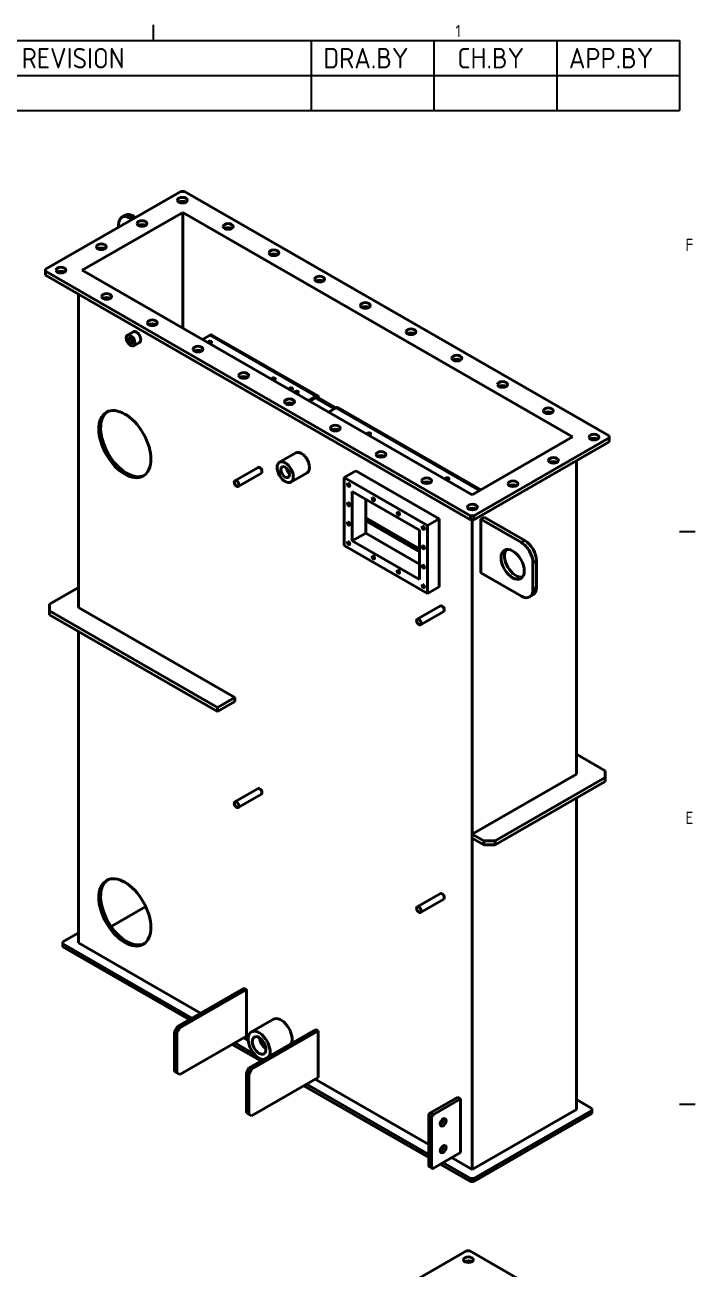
# Model space of a CAD drawing. Header units: millimetres. Extents: x 0 to 3564, y 0 to 2520.
# Drawn here: x 3024 to 3515, y 1559 to 2471 of the extents above; entities that cross this region are included whole.
import ezdxf

# ---------------------------------------------------------------- set-up
doc = ezdxf.new("R2010")
doc.units = ezdxf.units.MM
doc.header["$LTSCALE"] = 6
doc.layers.get('0').update_dxf_attribs({"color": 3, "lineweight": 25})
for name, color, linetype, lineweight in [('가시적인 것(ISO)', 3, 'Continuous', 40), ('가시적인 좁은 것(ISO)', 3, 'Continuous', 35), ('경계(ISO)', 7, 'Continuous', 25), ('기호(ISO)', 5, 'Continuous', 25)]:
    doc.layers.add(name, color=color, linetype=linetype, lineweight=lineweight)
doc.styles.add('ISO ProportionalPSTEK', font='isocp.shx')
doc.styles.add('문자 텍스트_PSTEK_POSCO', font='isocp.shx')

# ---------------------------------------------------------------- blocks, each defined once
blk = doc.blocks.new('경계 Default Border')
at = {"layer": '경계(ISO)'}
for p, q in [((519.75, 410), (519.75, 411.9)), ((584, 350), (585.9, 350)), ((584, 280), (585.9, 280))]:
    blk.add_line(p, q, dxfattribs=at)
at = {"layer": '경계(ISO)', "color": 2, "char_height": 1.5, "attachment_point": 7, "style": '문자 텍스트_PSTEK_POSCO'}
for s, insert in [('1', (556.62, 410.4)), ('F', (584.72, 384.25)), ('E', (584.72, 314.24))]:
    blk.add_mtext(s, dxfattribs=dict(at, insert=insert))
blk = doc.blocks.new('리비전 내역')
at = {"layer": '기호(ISO)'}
for p, q in [((432, 410), (584, 410)), ((432, 410), (432, 405.72)), ((447, 410), (447, 405.72)), ((462, 410), (462, 405.72)), ((539, 410), (539, 405.72)), ((554, 410), (554, 405.72)), ((569, 410), (569, 405.72)), ((584, 410), (584, 405.72)), ((432, 405.72), (584, 405.72)), ((432, 405.72), (432, 401.44)), ((447, 405.72), (447, 401.44)), ((462, 405.72), (462, 401.44)), ((539, 405.72), (539, 401.44)), ((554, 405.72), (554, 401.44)), ((569, 405.72), (569, 401.44)), ((584, 405.72), (584, 401.44)), ((432, 401.44), (584, 401.44))]:
    blk.add_line(p, q, dxfattribs=at)
at = {"layer": '기호(ISO)', "color": 2, "char_height": 2.5, "attachment_point": 7, "style": 'ISO ProportionalPSTEK'}
for s, insert in [('REV.NO', (433.79, 406.58)), ('DATE', (450.31, 406.58)), ('DESCRIPTION OF REVISION', (479.51, 406.58)), ('DRA.BY', (540.48, 406.58)), ('CH.BY', (556.86, 406.58)), ('APP.BY', (570.48, 406.58))]:
    blk.add_mtext(s, dxfattribs=dict(at, insert=insert))

msp = doc.modelspace()

# ---------------------------------------------------------------- linework, layer by layer
at = {"layer": '가시적인 것(ISO)'}
for p, q in [((3039.2984, 2292.1699), (3138.5762, 2349.3401)), ((3138.5762, 2349.3401), (3141.1218, 2349.3401)), ((3141.1218, 2349.3401), (3452.5316, 2170.0112)), ((3066.1967, 2291.4369), (3139.849, 2333.8504)), ((3095.2526, 2330.315), (3097.7981, 2331.7809)), ((3102.8788, 2328.7834), (3101.241, 2329.7266)), ((3105.4244, 2330.2493), (3103.7865, 2331.1925)), ((3139.849, 2249.0234), (3139.849, 2333.8504)), ((3139.849, 2333.8504), (3425.6333, 2169.2782)), ((3092.7557, 2322.9539), (3092.7557, 2324.8024)), ((3111.4089, 2323.8713), (3109.6457, 2324.8866)), ((3039.2984, 2290.704), (3039.2984, 2292.1699)), ((3039.2984, 2287.7608), (3039.2984, 2290.704)), ((3350.7082, 2111.375), (3039.2984, 2290.704)), ((3351.981, 2126.8647), (3066.1967, 2291.4369)), ((3039.2984, 2287.7608), (3350.7082, 2108.4318)), ((3063.4814, 2044.2107), (3063.4814, 2273.8347)), ((3103.6622, 2246.3784), (3099.4196, 2243.9352)), ((3108.1535, 2238.5791), (3103.9109, 2236.136)), ((3159.8742, 2243.7938), (3154.4023, 2240.6427)), ((3161.2516, 2243.9291), (3238.7646, 2199.2923)), ((3231.9154, 2196.0059), (3237.3873, 2199.157)), ((3237.3873, 2198.0288), (3232.895, 2195.4418)), ((3238.3631, 2197.2663), (3239.3389, 2197.8282)), ((3238.3631, 2197.2663), (3238.3631, 2197.4625)), ((3251.0828, 2189.9415), (3238.3631, 2197.2663)), ((3239.3389, 2198.0244), (3239.3389, 2197.8282)), ((3239.3389, 2197.8282), (3252.0586, 2190.5034)), ((3252.2365, 2190.6059), (3246.7646, 2187.4548)), ((3253.6139, 2190.7412), (3358.2591, 2130.48)), ((3425.6333, 2169.2782), (3351.981, 2126.8647)), ((3452.5316, 2168.5453), (3353.2538, 2111.375)), ((3353.2538, 2108.4318), (3452.5316, 2165.6021)), ((3452.5316, 2170.0112), (3452.5316, 2168.5453)), ((3452.5316, 2168.5453), (3452.5316, 2165.6021)), ((3222.6312, 2157.5633), (3210.7519, 2150.7224)), ((3195.0784, 2146.8998), (3178.1079, 2137.1271)), ((3266.7039, 2144.4866), (3258.2187, 2139.6003)), ((3266.7039, 2144.4866), (3327.798, 2109.3049)), ((3428.3485, 1922.052), (3428.3485, 2151.676)), ((3197.4738, 2142.7402), (3180.5032, 2132.9675)), ((3231.015, 2143.0047), (3219.1356, 2136.1638)), ((3319.3127, 2104.4186), (3258.2187, 2139.6003)), ((3258.2187, 2139.6003), (3258.2187, 2089.5664)), ((3264.1584, 2129.3125), (3313.373, 2100.9716)), ((3264.1584, 2093.0134), (3264.1584, 2129.3125)), ((3274.0013, 2123.6443), (3274.0013, 2098.6815)), ((3351.981, 2115.7799), (3351.981, 2116.9757)), ((3274.0013, 2109.8364), (3313.373, 2087.1637)), ((3313.373, 2085.0363), (3274.0013, 2107.709)), ((3327.798, 2109.3049), (3319.3127, 2104.4186)), ((3327.798, 2109.3049), (3327.798, 2059.2711)), ((3353.2538, 2111.375), (3350.7082, 2111.375)), ((3350.7082, 2111.375), (3350.7082, 2108.4318)), ((3350.7082, 2108.4318), (3353.2538, 2108.4318)), ((3351.981, 1632.0749), (3351.981, 2108.4318)), ((3353.2538, 2108.4318), (3353.2538, 2111.375)), ((3358.345, 2108.8542), (3360.8906, 2110.3201)), ((3358.345, 2108.8542), (3388.0435, 2091.7519)), ((3358.345, 2069.6119), (3358.345, 2108.8542)), ((3360.8906, 2110.3201), (3390.589, 2093.2179)), ((3274.0013, 2098.6815), (3264.1584, 2093.0134)), ((3274.0013, 2098.6815), (3313.373, 2076.0089)), ((3313.373, 2100.9716), (3313.373, 2064.6725)), ((3319.3127, 2054.3847), (3319.3127, 2104.4186)), ((3258.2187, 2089.5664), (3319.3127, 2054.3847)), ((3313.373, 2064.6725), (3264.1584, 2093.0134)), ((3396.5287, 2077.055), (3396.5287, 2057.4339)), ((3399.0743, 2058.8998), (3399.0743, 2078.5209)), ((3358.345, 2069.6119), (3388.0435, 2052.5097)), ((3063.4814, 2058.8697), (3042.2682, 2046.6538)), ((3327.798, 2059.2711), (3319.3127, 2054.3847)), ((3394.0318, 2051.9213), (3396.5774, 2053.3872)), ((3042.2682, 2041.7675), (3042.2682, 2046.6538)), ((3178.0327, 1978.245), (3063.4814, 2044.2107)), ((3328.7216, 2045.4134), (3311.751, 2035.6407)), ((3042.2682, 2038.8243), (3042.2682, 2041.7675)), ((3042.2682, 2041.7675), (3165.3048, 1970.9154)), ((3042.2682, 2038.8243), (3165.3048, 1967.9723)), ((3331.117, 2041.2538), (3314.1464, 2031.4811)), ((3063.4814, 1798.2107), (3063.4814, 2026.6085)), ((3165.3048, 1970.9154), (3178.0327, 1978.245)), ((3165.3048, 1967.9723), (3178.0327, 1975.3018)), ((3165.3048, 1967.9723), (3165.3048, 1970.9154)), ((3178.0327, 1975.3018), (3178.0327, 1978.245)), ((3449.5618, 1924.4951), (3428.3485, 1936.711)), ((3428.3485, 1922.052), (3351.981, 1878.0748)), ((3368.9516, 1873.1885), (3449.5618, 1919.6088)), ((3449.5618, 1916.6656), (3368.9516, 1870.2453)), ((3449.5618, 1924.4951), (3449.5618, 1919.6088)), ((3449.5618, 1919.6088), (3449.5618, 1916.6656)), ((3195.0784, 1911.4462), (3178.1079, 1901.6736)), ((3197.4738, 1907.2866), (3180.5032, 1897.514)), ((3428.3485, 1676.052), (3428.3485, 1904.4497)), ((3351.981, 1878.0748), (3360.4663, 1873.1885)), ((3351.981, 1875.1316), (3351.981, 1878.0748)), ((3360.4663, 1870.2453), (3351.981, 1875.1316)), ((3368.9516, 1873.1885), (3360.4663, 1873.1885)), ((3360.4663, 1873.1885), (3360.4663, 1870.2453)), ((3368.9516, 1870.2453), (3368.9516, 1873.1885)), ((3360.4663, 1870.2453), (3368.9516, 1870.2453)), ((3328.7216, 1834.4863), (3311.751, 1824.7136)), ((3087.2989, 1810.3627), (3112.7207, 1825.0021)), ((3331.117, 1830.3267), (3314.1464, 1820.554)), ((3052.0263, 1798.9437), (3063.4814, 1805.5403)), ((3052.0263, 1797.4778), (3052.0263, 1798.9437)), ((3146.5139, 1743.066), (3052.0263, 1797.4778)), ((3052.0263, 1795.2704), (3052.0263, 1797.4778)), ((3063.4814, 1798.2107), (3152.8779, 1746.7308)), ((3052.0263, 1795.2704), (3144.5973, 1741.9623)), ((3184.821, 1765.1256), (3136.0306, 1737.0291)), ((3186.518, 1764.1483), (3137.7277, 1736.0518)), ((3184.821, 1765.1256), (3186.518, 1764.1483)), ((3186.518, 1764.1483), (3186.518, 1729.8113)), ((3136.0306, 1737.0291), (3133.9093, 1733.3548)), ((3135.6063, 1732.3776), (3137.7277, 1736.0518)), ((3137.7277, 1736.0518), (3136.0306, 1737.0291)), ((3237.4297, 1734.8302), (3188.6393, 1706.7337)), ((3206.2849, 1742.1998), (3190.1629, 1732.9158)), ((3239.1268, 1733.8529), (3190.3364, 1705.7564)), ((3237.4297, 1734.8302), (3239.1268, 1733.8529)), ((3239.1268, 1733.8529), (3239.1268, 1699.516)), ((3133.9093, 1733.3548), (3135.6063, 1732.3776)), ((3133.9093, 1733.3548), (3133.9093, 1703.9231)), ((3135.6063, 1702.9459), (3135.6063, 1732.3776)), ((3186.518, 1729.8113), (3137.7277, 1701.7148)), ((3192.3283, 1716.6832), (3178.0245, 1724.9202)), ((3184.3885, 1728.585), (3187.8424, 1726.596)), ((3176.1079, 1723.8166), (3197.2061, 1711.667)), ((3188.6393, 1706.7337), (3186.518, 1703.0595)), ((3190.3364, 1705.7564), (3188.6393, 1706.7337)), ((3135.6063, 1702.9459), (3133.9093, 1703.9231)), ((3133.9093, 1703.9231), (3136.0306, 1702.6921)), ((3137.7277, 1701.7148), (3135.6063, 1702.9459)), ((3136.0306, 1702.6921), (3137.7277, 1701.7148)), ((3186.518, 1703.0595), (3188.2151, 1702.0822)), ((3186.518, 1703.0595), (3186.518, 1673.6278)), ((3188.2151, 1702.0822), (3190.3364, 1705.7564)), ((3188.2151, 1672.6505), (3188.2151, 1702.0822)), ((3239.1268, 1699.516), (3190.3364, 1671.4195)), ((3236.9972, 1698.2896), (3320.1612, 1650.3987)), ((3228.7167, 1693.5212), (3320.1612, 1640.8618)), ((3320.1612, 1643.0692), (3230.6333, 1694.6249)), ((3341.3744, 1685.0283), (3321.434, 1673.5454)), ((3343.4957, 1683.8067), (3323.5553, 1672.3238)), ((3341.3744, 1685.0283), (3343.4957, 1683.8067)), ((3343.4957, 1683.8067), (3343.4957, 1644.5644)), ((3428.3485, 1683.3815), (3439.8037, 1676.785)), ((3188.2151, 1672.6505), (3186.518, 1673.6278)), ((3186.518, 1673.6278), (3188.6393, 1672.3967)), ((3190.3364, 1671.4195), (3188.2151, 1672.6505)), ((3188.6393, 1672.3967), (3190.3364, 1671.4195)), ((3320.1612, 1635.0417), (3320.1612, 1671.3408)), ((3322.2825, 1670.1192), (3322.2825, 1633.8201)), ((3351.981, 1632.0749), (3428.3485, 1676.052)), ((3439.8037, 1675.3191), (3353.2538, 1625.4783)), ((3353.2538, 1623.2709), (3439.8037, 1673.1117)), ((3439.8037, 1676.785), (3439.8037, 1675.3191)), ((3439.8037, 1675.3191), (3439.8037, 1673.1117)), ((3343.4957, 1644.5644), (3323.5553, 1633.0815)), ((3322.6571, 1632.9932), (3320.5357, 1634.2148)), ((3328.6136, 1635.9944), (3350.7082, 1623.2709)), ((3350.7082, 1625.4783), (3330.5302, 1637.0981)), ((3336.8942, 1640.7628), (3351.981, 1632.0749)), ((3353.2538, 1625.4783), (3350.7082, 1625.4783)), ((3350.7082, 1625.4783), (3350.7082, 1623.2709)), ((3353.2538, 1623.2709), (3353.2538, 1625.4783)), ((3350.7082, 1623.2709), (3353.2538, 1623.2709)), ((3036.3502, 1393.0773), (3347.76, 1572.4063)), ((3347.76, 1572.4063), (3350.3056, 1572.4063)), ((3350.3056, 1572.4063), (3449.5834, 1515.236))]:
    msp.add_line(p, q, dxfattribs=at)
for centre, major_axis, ratio in [((3139.6368, 2342.8657), (-3.6, 0), 0.5758617), ((3109.9384, 2325.7635), (-3.6, 0), 0.5758617), ((3173.1537, 2323.5647), (-3.6, 0), 0.5758617), ((3080.2399, 2308.6613), (-3.6, 0), 0.5758617), ((3206.6706, 2304.2636), (-3.6, 0), 0.5758617), ((3050.5414, 2291.5591), (-3.6, 0), 0.5758617), ((3240.1874, 2284.9625), (-3.6, 0), 0.5758617), ((3084.0583, 2272.258), (-3.6, 0), 0.5758617), ((3273.7043, 2265.6614), (-3.6, 0), 0.5758617), ((3117.5751, 2252.9569), (-3.6, 0), 0.5758617), ((3101.6652, 2240.0356), (-2.2456, 3.8996), 0.57809312), ((3307.2212, 2246.3604), (-3.6, 0), 0.5758617), ((3101.6652, 2240.0356), (-0.9951, 1.7281), 0.57809312), ((3151.092, 2233.6558), (-3.6, 0), 0.5758617), ((3159.7045, 2238.8097), (-1.2402, 0), 0.5758617), ((3340.738, 2227.0593), (-3.6, 0), 0.5758617), ((3184.6088, 2214.3548), (-3.6, 0), 0.5758617), ((3206.3736, 2211.9348), (-1.2402, 0), 0.5758617), ((3374.2549, 2207.7582), (-3.6, 0), 0.5758617), ((3219.1015, 2204.6053), (-1.2402, 0), 0.5758617), ((3223.3441, 2202.1621), (-1.2402, 0), 0.5758617), ((3097.4226, 2163.9753), (-13.4739, 23.3978), 0.57809312), ((3218.1257, 2195.0537), (-3.6, 0), 0.5758617), ((3407.7717, 2188.4571), (-3.6, 0), 0.5758617), ((3251.6426, 2175.7526), (-3.6, 0), 0.5758617), ((3276.3772, 2171.6224), (-1.2402, 0), 0.5758617), ((3441.2886, 2169.156), (-3.6, 0), 0.5758617), ((3285.1594, 2156.4515), (-3.6, 0), 0.5758617), ((3411.5901, 2152.0538), (-3.6, 0), 0.5758617), ((3214.9437, 2143.4431), (-4.1919, 7.2793), 0.57809312), ((3214.9437, 2143.4431), (-2.2153, 3.8469), 0.57809312), ((3179.3055, 2135.0473), (-1.1977, 2.0798), 0.57809312), ((3261.4006, 2134.089), (-0.6189, 1.0747), 0.57809312), ((3318.6763, 2137.1505), (-3.6, 0), 0.5758617), ((3333.6528, 2138.6396), (-1.2402, 0), 0.5758617), ((3381.8916, 2134.9516), (-3.6, 0), 0.5758617), ((3261.4006, 2119.8636), (-0.6189, 1.0747), 0.57809312), ((3279.644, 2123.5833), (-0.6189, 1.0747), 0.57809312), ((3352.1931, 2117.8494), (-3.6, 0), 0.5758617), ((3297.8873, 2113.0777), (-0.6189, 1.0747), 0.57809312), ((3261.4006, 2105.6383), (-0.6189, 1.0747), 0.57809312), ((3316.1307, 2102.572), (-0.6189, 1.0747), 0.57809312), ((3261.4006, 2091.413), (-0.6189, 1.0747), 0.57809312), ((3316.1307, 2088.3467), (-0.6189, 1.0747), 0.57809312), ((3279.644, 2080.9073), (-0.6189, 1.0747), 0.57809312), ((3381.6795, 2075.7956), (-5.9884, 10.399), 0.57809312), ((3297.8873, 2070.4017), (-0.6189, 1.0747), 0.57809312), ((3316.1307, 2074.1214), (-0.6189, 1.0747), 0.57809312), ((3316.1307, 2059.896), (-0.6189, 1.0747), 0.57809312), ((3312.9487, 2033.5609), (-1.1977, 2.0798), 0.57809312), ((3179.3055, 1899.5938), (-1.1977, 2.0798), 0.57809312), ((3097.4226, 1820.6055), (-13.4739, 23.3978), 0.57809312), ((3312.9487, 1822.6338), (-1.1977, 2.0798), 0.57809312), ((3195.8518, 1723.0367), (-3.543, 6.1526), 0.57809312), ((3330.7678, 1666.6666), (1.4971, 2.5998), 0.57809312), ((3330.7678, 1647.0455), (1.4971, 2.5998), 0.57809312), ((3349.2449, 1565.9319), (-3.6, 0), 0.5758617)]:
    msp.add_ellipse(centre, major_axis=major_axis, ratio=ratio, dxfattribs=at)
for centre, major_axis, ratio, start_param, end_param in [((3139.6368, 2339.9226), (-3.6, 0), 0.5758617, 3.93087328, 5.49390468), ((3101.241, 2319.916), (-5.9884, 10.399), 0.57809312, 5.49972085, 7.07051718), ((3103.7865, 2321.3819), (-5.9884, 10.399), 0.57809312, 5.49972085, 6.28318531), ((3109.9384, 2322.8203), (-3.6, 0), 0.5758617, 3.93087328, 5.49390468), ((3173.1537, 2320.6215), (-3.6, 0), 0.5758617, 3.93087328, 5.49390468), ((3080.2399, 2305.7181), (-3.6, 0), 0.5758617, 3.93087328, 5.49390468), ((3206.6706, 2301.3204), (-3.6, 0), 0.5758617, 3.93087328, 5.49390468), ((3050.5414, 2288.6159), (-3.6, 0), 0.5758617, 3.93087328, 5.49390468), ((3240.1874, 2282.0193), (-3.6, 0), 0.5758617, 3.93087328, 5.49390468), ((3084.0583, 2269.3148), (-3.6, 0), 0.5758617, 3.93087328, 5.49390468), ((3273.7043, 2262.7183), (-3.6, 0), 0.5758617, 3.93087328, 5.49390468), ((3105.9079, 2242.4788), (-2.2456, 3.8996), 0.57809312, 3.14159265, 6.28318531), ((3117.5751, 2250.0138), (-3.6, 0), 0.5758617, 3.93087328, 5.49390468), ((3307.2212, 2243.4172), (-3.6, 0), 0.5758617, 3.93087328, 5.49390468), ((3159.7045, 2237.6815), (-1.2402, 0), 0.5758617, 4.0521788, 5.37259916), ((3159.8742, 2241.5373), (1.3773, 2.3918), 0.57809312, 0, 0.78346445), ((3151.092, 2230.7127), (-3.6, 0), 0.5758617, 3.93087328, 5.49390468), ((3340.738, 2224.1161), (-3.6, 0), 0.5758617, 3.93087328, 5.49390468), ((3184.6088, 2211.4116), (-3.6, 0), 0.5758617, 3.93087328, 5.49390468), ((3206.3736, 2210.8066), (-1.2402, 0), 0.5758617, 4.0521788, 5.37259916), ((3219.1015, 2203.477), (-1.2402, 0), 0.5758617, 4.0521788, 5.37259916), ((3223.3441, 2201.0339), (-1.2402, 0), 0.5758617, 4.0521788, 5.37259916), ((3237.3873, 2196.9005), (1.3773, 2.3918), 0.57809312, 5.49585344, 7.06664976), ((3374.2549, 2204.815), (-3.6, 0), 0.5758617, 3.93087328, 5.49390468), ((3218.1257, 2192.1105), (-3.6, 0), 0.5758617, 3.93087328, 5.49390468), ((3237.3873, 2196.9005), (0.6887, 1.1959), 0.57809312, 5.49585344, 7.06664976), ((3252.2365, 2188.3494), (1.3773, 2.3918), 0.57809312, 0, 0.78346445), ((3098.7802, 2164.7571), (-13.4739, 23.3978), 0.57809312, 0.05020729, 3.09138537), ((3407.7717, 2185.514), (-3.6, 0), 0.5758617, 3.93087328, 5.49390468), ((3251.6426, 2172.8094), (-3.6, 0), 0.5758617, 3.93087328, 5.49390468), ((3276.3772, 2170.4942), (-1.2402, 0), 0.5758617, 4.0521788, 5.37259916), ((3441.2886, 2166.2129), (-3.6, 0), 0.5758617, 3.93087328, 5.49390468), ((3226.8231, 2150.284), (-4.1919, 7.2793), 0.57809312, 3.14159265, 6.28318531), ((3285.1594, 2153.5084), (-3.6, 0), 0.5758617, 3.93087328, 5.49390468), ((3196.2761, 2144.82), (-1.1977, 2.0798), 0.57809312, 3.14159265, 6.28318531), ((3218.7273, 2145.6219), (2.1319, -3.702), 0.57809312, 4.17959352, 5.24518444), ((3218.7273, 2145.6219), (-2.0793, 3.6108), 0.57809312, 1.05326055, 2.0883321), ((3411.5901, 2149.1107), (-3.6, 0), 0.5758617, 3.93087328, 5.49390468), ((3318.6763, 2134.2073), (-3.6, 0), 0.5758617, 3.93087328, 5.49390468), ((3333.6528, 2137.5113), (-1.2402, 0), 0.5758617, 4.0521788, 5.37259916), ((3381.8916, 2132.0084), (-3.6, 0), 0.5758617, 3.93087328, 5.49390468), ((3352.1931, 2114.9062), (-3.6, 0), 0.5758617, 3.93087328, 5.49390468), ((3388.0435, 2081.9414), (5.9884, -10.399), 0.57809312, 0.78733187, 2.3581282), ((3390.589, 2083.4073), (-5.9884, 10.399), 0.57809312, 3.92892453, 5.49972085), ((3384.2251, 2077.2615), (-5.9884, 10.399), 0.57809312, 0.21333761, 2.92825504), ((3388.0435, 2062.3203), (5.9884, -10.399), 0.57809312, 5.49972085, 7.07051718), ((3390.589, 2063.7862), (5.9884, -10.399), 0.57809312, 0, 0.78733187), ((3329.9193, 2043.3336), (-1.1977, 2.0798), 0.57809312, 3.14159265, 6.28318531), ((3196.2761, 1909.3664), (-1.1977, 2.0798), 0.57809312, 3.14159265, 6.28318531), ((3098.7802, 1821.3873), (-13.4739, 23.3978), 0.57809312, 0.05020729, 3.09138537), ((3329.9193, 1832.4065), (-1.1977, 2.0798), 0.57809312, 3.14159265, 6.28318531), ((3211.9739, 1732.3208), (-5.689, 9.8791), 0.57809312, 3.53511223, 6.28318531), ((3195.8518, 1723.0367), (-5.689, 9.8791), 0.57809312, 3.53511223, 9.03125839), ((3201.0448, 1726.0272), (3.4285, -5.9537), 0.57809312, 3.96269033, 5.46208764), ((3201.0448, 1726.0272), (-3.3881, 5.8835), 0.57809312, 0.82237712, 2.31921553), ((3321.434, 1672.0738), (-0.8983, -1.5599), 0.57809312, 3.92505711, 5.49585344), ((3323.5553, 1670.8522), (0.8983, 1.5599), 0.57809312, 0.78346445, 2.35426078), ((3328.6465, 1667.8882), (1.4971, 2.5998), 0.57809312, 3.92506456, 5.4997134), ((3328.6465, 1648.2671), (1.4971, 2.5998), 0.57809312, 3.92506456, 5.4997134), ((3321.434, 1635.7747), (-0.8983, -1.5599), 0.57809312, 5.49585344, 6.28318531), ((3323.5553, 1634.5531), (-0.8983, -1.5599), 0.57809312, 5.49585344, 7.06664976), ((3349.2449, 1562.9887), (-3.6, 0), 0.5758617, 3.93087328, 5.49390468)]:
    msp.add_ellipse(centre, major_axis=major_axis, ratio=ratio, start_param=start_param, end_param=end_param, dxfattribs=at)
at = {"layer": '가시적인 좁은 것(ISO)'}
for p, q in [((3101.241, 2329.7266), (3103.7865, 2331.1925)), ((3237.3873, 2199.157), (3159.8742, 2243.7938)), ((3238.3631, 2197.4625), (3237.3835, 2198.0266)), ((3357.4529, 2130.0158), (3252.2365, 2190.6059)), ((3313.373, 2086.2352), (3274.0013, 2108.9079)), ((3390.589, 2093.2179), (3388.0435, 2091.7519)), ((3396.5287, 2077.055), (3399.0743, 2078.5209)), ((3399.0743, 2058.8998), (3396.5287, 2057.4339)), ((3320.1612, 1671.3408), (3322.2825, 1670.1192)), ((3323.5553, 1672.3238), (3321.434, 1673.5454)), ((3322.2825, 1633.8201), (3320.1612, 1635.0417))]:
    msp.add_line(p, q, dxfattribs=at)

# ---------------------------------------------------------------- block references
at = {"xscale": 6, "yscale": 6, "zscale": 6}
msp.add_blockref('경계 Default Border', (0, 0), dxfattribs=at)
at = {"layer": '기호(ISO)', "xscale": 6, "yscale": 6, "zscale": 6}
msp.add_blockref('리비전 내역', (0, 0), dxfattribs=at)

doc.saveas('drawing.dxf')
